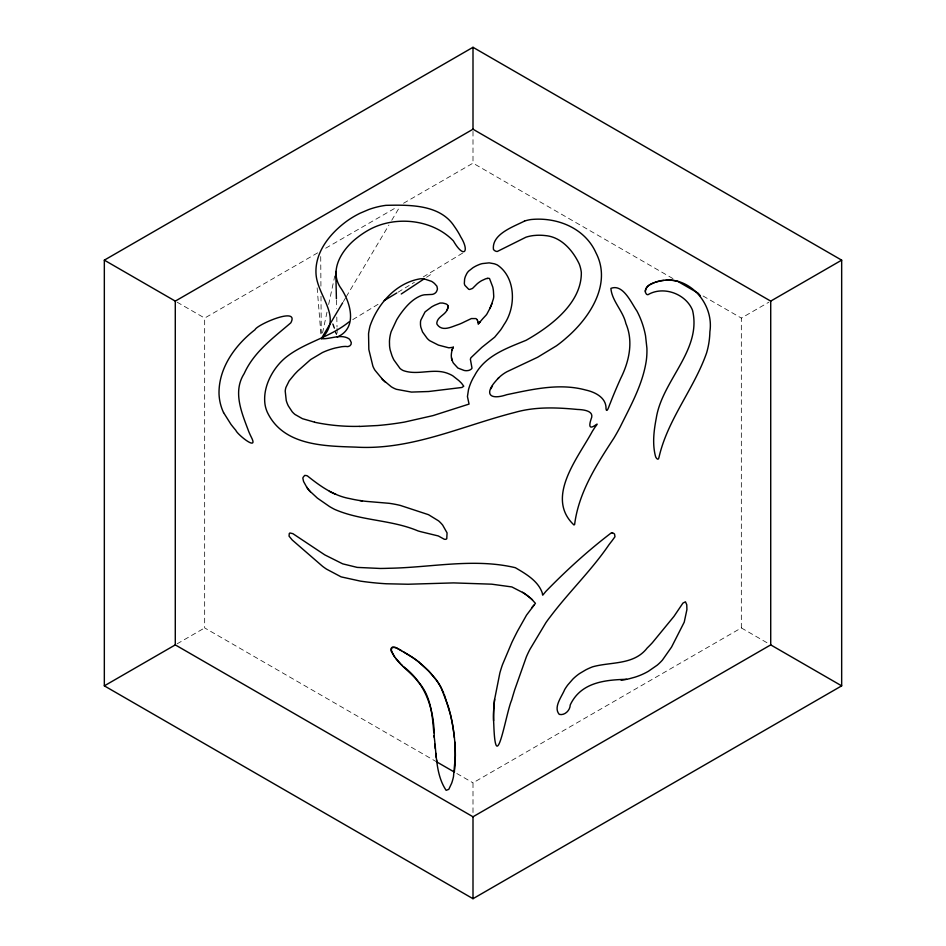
<?xml version="1.0" encoding="UTF-8"?>
<svg xmlns="http://www.w3.org/2000/svg" width="946" height="946" viewBox="0 0 946 946"><rect width="100%" height="100%" fill="white"/><g stroke="black" fill="none" stroke-linecap="round" stroke-linejoin="round"><path stroke-width="0.71" stroke-dasharray="4.73 3.55" d="M322.527 332.98L327.422 310.17M328.652 304.47L334.778 275.96M343.363 301.608L345.503 298.014M346.212 296.819L388.924 225.053M391.762 220.264L399.59 207.115M426.54 277.284L432.559 273.311M352.763 319.63L379.18 303.631M398.065 292.196L414.419 282.286M423.229 276.953L463.493 252.558M436.946 762.027L204.667 627.919L204.667 318.081L318.128 252.582M325.696 248.207L395.996 207.623M403.54 203.26L473 163.161L674.037 279.224M177.115 643.824L204.667 627.919M473 812.531L473 782.839L741.333 627.919L741.333 318.081L768.885 302.176M703.079 295.992L741.333 318.081M177.115 302.176L204.667 318.081M741.333 627.919L768.885 643.824M456.823 773.497L473 782.839M332.401 323.686L336.268 334.328M333.347 323.97L336.457 334.376M317.147 287.868L320.942 334.328M336.433 300.107L336.61 308.479M336.8 317.04L337.024 327.009M337.048 328.439L337.178 334.139M320.718 256.579L320.93 286.685M321.001 296.264L321.262 333.205M473 131.352L473 163.161"/><path stroke-width="1.42" d="M448.097 306.551L448.061 306.102A1.916 1.916 0 0 1 448.097 306.551L447.99 307.332A12.688 12.688 0 0 1 447.411 309.236C445.46 314.959 437.549 316.567 436.804 322.929A3.406 3.406 0 0 0 437.182 324.513C442.397 332.011 451.479 326.796 458.089 324.644A48.79 48.79 0 0 0 464.332 321.912L471.404 318.554L475.862 318.589A3.027 3.027 0 0 1 476.772 319.263L477.363 320.115M655.554 282.18C685.696 271.467 714.49 301.821 709.878 331.75A79.984 79.984 0 0 1 706.591 352.941C693.903 389.09 667.651 419.362 659.019 457.214C658.546 461.518 655.578 457.911 655.318 455.629C652.279 443.367 653.923 430.371 656.276 418.132C662.188 380.351 702.062 350.115 692.531 310.276C685.933 293.839 663.489 285.586 648.034 294.655A2.259 2.259 0 0 1 646.496 294.23C643.777 291.545 646.106 287.206 648.743 285.408M455.132 764.226L455.18 748.144A185.038 185.038 0 0 0 454.175 735.61L452.968 727.06A185.286 185.286 0 0 0 450.438 714.537L444.372 694.825M455.097 764.841L454.683 769.441M645.278 291.356C645.811 285.243 652.705 282.866 657.766 281.565A47.903 47.903 0 0 1 663.678 280.477M612.074 532.87A3.512 3.512 0 0 1 613.753 533.438A3.902 3.902 0 0 1 614.557 534.147L614.971 536.749L611.944 540.911A146.725 146.725 0 0 0 608.928 544.801C591.427 570.485 568.924 591.948 550.276 616.757A114.111 114.111 0 0 0 545.925 622.645L529.89 649.429A116.701 116.701 0 0 0 526.378 656.82L514.707 689.823A421.289 421.289 0 0 0 511.62 700.17C505.98 712.776 495.657 779.918 493.788 724.435A119.385 119.385 0 0 1 493.564 718.842A138.151 138.151 0 0 1 494.64 699.26L499.866 672.961A141.723 141.723 0 0 1 502.456 664.719L511.892 642.381A397.355 397.355 0 0 1 517.521 631.124L526.508 615.16L535.424 603.359L531.687 599.196A80.126 80.126 0 0 0 523.907 593.154L511.845 586.934L491.719 584.179L453.572 582.902L408.033 584.238L386.228 583.765A302.484 302.484 0 0 1 360.45 581.128L341.151 576.883L326.476 569.102A83.402 83.402 0 0 1 322.598 566.347L292.255 540.024L289.062 536.157L289.263 533.603A2.59 2.59 0 0 1 289.937 532.988L292.858 533.65L324.833 554.912L342.7 563.851L357.221 567.399L380.197 568.463A295.992 295.992 0 0 0 389.137 568.262C431.009 567.576 473.97 557.856 515.322 567.695C525.692 573.773 537.99 580.809 542.212 592.764A12.712 12.712 0 0 1 542.46 594.301L542.72 595.2L543.855 593.851A74.651 74.651 0 0 1 545.948 591.309C566.252 570.45 588.246 550.43 611.282 532.894A3.76 3.76 0 0 1 612.44 532.917M454.553 770.517L454.34 772.066L436.946 762.027L436.626 759.875M447.955 305.664L447.99 305.771A1.561 1.561 0 0 0 447.789 305.31L447.304 304.754A4.754 4.754 0 0 0 445.885 303.879L443.804 303.299A34.813 34.813 0 0 1 442.728 303.051L440.044 303.051L434.793 305.191A63.027 63.027 0 0 0 431.695 306.859L425.05 311.908L420.887 320.02A9.744 9.744 0 0 0 420.497 321.924L420.473 324.36A23.011 23.011 0 0 0 420.828 327.162L422.531 331.963L427.036 338.207A17.406 17.406 0 0 0 429.685 340.666L438.447 345.113L448.641 347.773A9.294 9.294 0 0 0 450.426 347.631L453.276 347.288A12.31 12.31 0 0 0 452.011 350.197L451.585 352.468A53.662 53.662 0 0 0 451.396 353.828L451.289 355.176A11.423 11.423 0 0 0 451.337 356.677L451.502 357.848A19.641 19.641 0 0 0 451.952 359.787L452.85 362.141A7.06 7.06 0 0 0 453.642 363.359L457.899 368.041L464.119 370.442A11.305 11.305 0 0 0 466.697 370.69L468.116 370.548A6.847 6.847 0 0 0 471.132 369.188L471.664 368.668A1.774 1.774 0 0 0 471.983 368.065L470.375 359.267L470.907 357.765L481.857 347.371L494.687 337.166L500.54 330.059A77.868 77.868 0 0 0 503.982 324.632C516.291 307.131 515.948 277.426 497.324 264.963A28.829 28.829 0 0 0 494.214 263.768L489.153 262.858L482.46 263.579A22.16 22.16 0 0 0 479.74 264.348L476.772 265.601A39.756 39.756 0 0 0 472.905 267.753L468.648 271.112A13.942 13.942 0 0 0 466.78 273.571L465.456 276.327A20.765 20.765 0 0 0 464.616 279.117L464.332 283.445A6.728 6.728 0 0 0 464.924 285.385L468.66 289.24A3.311 3.311 0 0 0 469.772 289.441L472.515 288.447L476.796 284.167A22.184 22.184 0 0 1 478.652 282.629L479.362 282.109A32.129 32.129 0 0 1 481.609 280.678L485.605 278.834A12.523 12.523 0 0 1 487.462 278.408M478.097 322.243A5.735 5.735 0 0 1 478.179 323.083L478.262 324.194L479.161 323.094A42.594 42.594 0 0 1 480.201 321.746L480.651 321.202A88.9 88.9 0 0 1 483.134 318.317L485.901 315.349A15.455 15.455 0 0 0 486.894 314.06L489.862 308.502A88.013 88.013 0 0 0 491.542 304.494L493.374 298.912A15.893 15.893 0 0 0 493.741 296.311L493.41 290.812A58.557 58.557 0 0 0 492.783 287.087L489.555 278.632A1.502 1.502 0 0 0 488.775 278.313L488.183 278.313A13.847 13.847 0 0 0 487.06 278.479M498.826 377.702A34.541 34.541 0 0 0 496.047 380.741C483.832 394.21 490.087 400.335 506.843 394.671C532.563 389.326 559.571 382.894 585.598 390C595.058 392.058 606.504 397.616 606.031 408.92C606.859 414.206 609.496 404.439 610.253 403.244C613.493 394.813 617.052 386.512 620.753 378.27C629.149 361.467 633.583 341.447 625.874 323.508C623.142 311.021 611.814 300.852 610.903 288.376C623.071 283.54 631.207 302.85 636.918 311.009A86.819 86.819 0 0 1 640.667 319.086A87.659 87.659 0 0 1 645.539 335.783L646.91 348.199A76.531 76.531 0 0 1 646.366 360.13C642.902 384.1 630.734 405.562 620.174 426.989A263.26 263.26 0 0 1 614.049 437.88C596.666 464.581 578.633 492.381 574.612 524.604L573.926 524.935C544.931 497.537 577.947 458.006 592.314 431.388A183.879 183.879 0 0 1 595.341 426.729C602.602 417.482 585.136 437.194 591.096 419.078C594.963 410.623 582.973 409.653 577.403 409.452C556.544 407.454 535.223 406.579 514.849 412.444C462.369 425.747 411.368 450.438 355.921 447.127C324.1 446.063 283.185 445.779 267.292 412.172A30.639 30.639 0 0 1 264.939 403.907C263.402 391.597 267.919 379.24 274.908 369.236A59.775 59.775 0 0 1 285.361 357.765C304.517 342.251 329.799 337.627 348.991 321.912M314.557 422.153L302.448 418.688L295.046 414.49A22.598 22.598 0 0 1 292.148 411.699L288.294 405.846A31.786 31.786 0 0 1 286.236 400.489L285.219 391.076A18.837 18.837 0 0 1 285.917 387.446L289.192 380.824L294.502 374.391A168.175 168.175 0 0 1 297.742 370.998L310.631 359.575L322.503 352.503A75.219 75.219 0 0 1 335.227 348.01L341.482 346.756A36.894 36.894 0 0 1 345.574 346.425C349.535 347.62 353.177 344.178 350.268 340.394A6.279 6.279 0 0 0 348.838 338.692C340.607 333.571 330.024 339.508 321.297 338.68L342.653 302.803M321.297 338.68C343.256 317.537 318.093 297.269 316.082 274.801C314.238 252.594 330.059 233.295 347.052 220.962A94.458 94.458 0 0 1 360.107 213.205L368.94 209.456A81.415 81.415 0 0 1 385.897 205.341C409.228 204.844 439.949 204.218 454.269 226.283A96.054 96.054 0 0 1 457.852 231.687L458.715 233.142A56.784 56.784 0 0 1 460.667 236.772C469.89 251.447 464.096 259.464 453.37 240.875C432.275 219.011 394.648 215.298 368.502 230.103A87.907 87.907 0 0 0 357.009 237.836C342.771 248.715 329.007 269.196 340.04 286.91C350.481 301.372 358.309 328.026 337.237 336.989M401.27 293.993L424.127 278.881L431.565 281.352A19.972 19.972 0 0 1 434.498 283.493L436.91 286.2L437.442 288.908A14.379 14.379 0 0 1 437.158 290.044L436.532 291.522A5.38 5.38 0 0 1 435.739 292.562L435.397 292.893A6.35 6.35 0 0 1 432.121 294.419L424.47 294.797A18.565 18.565 0 0 0 421.136 295.625C412.16 299.184 405.562 306.823 400.099 314.51A92.412 92.412 0 0 0 396.646 319.89L391.171 331.62A37.639 37.639 0 0 0 389.456 341.281L389.551 345.858A31.809 31.809 0 0 0 390.225 350.15L391.963 355.684A52.988 52.988 0 0 0 393.891 359.941L400.028 368.455A14.876 14.876 0 0 0 403.209 370.548C418.002 375.976 434.38 367.285 449.161 373.977A24.466 24.466 0 0 1 452.85 375.858L458.727 380.493A63.831 63.831 0 0 1 461.66 383.39L463.753 386.216L461.944 387.47L428.644 391.514L411.439 392.082L396.398 389.303A28.617 28.617 0 0 1 391.313 386.796L382.941 379.831L374.947 370.205A26.086 26.086 0 0 1 372.89 366.173L368.834 349.523L368.55 333.761A63.11 63.11 0 0 1 370.063 325.932C377.821 303.666 396.173 282.736 420.379 278.798A22.87 22.87 0 0 1 424.127 278.916M384.218 300.58L396.8 292.953M649.382 284.947L654.514 282.523M104.332 260.15L473 47.3L841.668 260.15L841.668 685.85L473 898.7L104.332 685.85L104.332 260.15L175.282 301.112L473 129.224L770.718 301.112L770.718 644.888L473 816.776L175.282 644.888L175.282 301.112M104.332 685.85L175.282 644.888M770.718 301.112L841.668 260.15M524.545 221.057C513.442 226.78 491.695 234.017 493.434 249.377A5.037 5.037 0 0 0 494.947 250.808L495.858 251.234A3.701 3.701 0 0 0 497.383 251.435L525.964 237.198A39.626 39.626 0 0 1 533.851 235.519L536.713 235.294A52.302 52.302 0 0 1 545.44 235.601C561.274 236.949 572.933 250.572 579.271 264.052A35.901 35.901 0 0 1 581.329 272.401C581.778 303.193 550.406 326.536 526.094 340.3C506.583 348.305 484.778 355.755 474.466 375.822A40.24 40.24 0 0 0 472.716 378.826L471.569 381.143A53.106 53.106 0 0 0 468.483 389.74L467.442 396.563L469.05 404.084L432.996 415.613L404.498 422.082A316.413 316.413 0 0 1 377.596 425.523L359.22 426.457M626.571 679.311C604.66 679.89 580.726 682.444 570.213 704.995C570.202 710.316 564.632 715.779 559.252 714.372C553.114 707.312 561.735 696.764 564.667 689.587A52.669 52.669 0 0 1 567.766 684.975L572.886 679.086A49.381 49.381 0 0 1 579.567 673.552L585.811 669.851A66.267 66.267 0 0 1 592.645 666.812C611.104 661.621 633.879 665.31 647.23 647.963A119.444 119.444 0 0 0 652.362 642.712L673.966 616.39L682.929 603.099L685.46 601.81L686.761 604.754L686.914 609.591L684.23 622.161L671.565 647.064L662.401 660.119A51.64 51.64 0 0 1 657.174 665.192L648.341 671.317A67.58 67.58 0 0 1 635.062 677.147L629.386 678.708A82.716 82.716 0 0 1 621.132 680.209M666.079 280.252L667.261 280.193A34.387 34.387 0 0 1 677.856 281.423L697.982 293.047A32.519 32.519 0 0 1 700.324 295.862M359.906 500.552A130.666 130.666 0 0 0 367.545 501.486L389.125 503.307A109.677 109.677 0 0 1 400.347 505.436L428.491 514.683L438.613 520.891A37.663 37.663 0 0 1 442.669 525.101L447.056 532.87L446.772 538.688A1.537 1.537 0 0 1 446.074 539.196L445.259 539.338A3.394 3.394 0 0 1 444.123 539.161L438.329 535.956L421.266 531.818A74.959 74.959 0 0 1 418.026 530.919C391.23 519.579 361.053 520.974 334.553 509.338A92.874 92.874 0 0 1 329.456 506.5L317.407 498.14L309.46 490.761A37.154 37.154 0 0 1 306.634 487.001L303.583 481.526L302.874 478.369A3.441 3.441 0 0 1 303.11 477.34L304.718 475.389L306.835 475.649A7.142 7.142 0 0 1 307.71 476.145C320.209 486.126 333.678 495.751 349.795 498.613A133.812 133.812 0 0 0 362.46 500.919M770.718 644.888L841.668 685.85M406.212 653.532L396.693 647.927L392.921 647.111A2.531 2.531 0 0 0 391.88 647.584L391.053 650.883L394.506 656.76M406.946 653.958L412.491 657.423A86.323 86.323 0 0 1 418.061 661.455L428.727 671.092L435.668 679.133A63.311 63.311 0 0 1 441.155 687.777L448.392 706.721M403.457 651.877L409.216 655.33A92.542 92.542 0 0 1 419.102 662.247M401.542 650.694L395.05 647.277L391.88 647.584A2.897 2.897 0 0 0 391.408 648.069L391.266 648.258A2.377 2.377 0 0 0 390.97 648.921C394.849 662.768 409.736 670.454 418.085 681.699C430.903 695.44 432.346 714.975 433.8 732.736M403.268 666.492C425.759 683.083 434.498 710.257 434.202 737.301M401.069 664.234L402.145 665.345M400.052 663.158L395.818 658.392M223.575 412.598L230.978 424.364A143.91 143.91 0 0 0 235.861 430.371C237.056 434.19 259.192 452.365 251.293 437.123A75.574 75.574 0 0 1 248.727 431.494C241.963 413.307 232.385 391.94 244.186 373.599C253.942 351.794 273.382 337.852 290.824 322.823C299.977 305.818 256.673 324.774 255.03 329.716C235.199 344.983 218.349 368.16 219.034 394.175A48.412 48.412 0 0 0 223.552 412.61M443.769 693.335L441.143 687.777A62.755 62.755 0 0 0 436.544 680.316L430.832 673.339A108.081 108.081 0 0 0 419.078 662.271M436.331 757.699L435.775 753.253M435.29 748.735L434.829 744.171M434.06 735.704C436.614 753.867 435.586 774.703 446.145 790.336L448.794 789.342L451.739 783.028A61.265 61.265 0 0 0 453.477 776.713L455.369 755.925A179.539 179.539 0 0 0 454.778 741.96M335.806 271.431L336.398 298.747M473 47.3L473 129.224M473 816.776L473 898.7M447.978 307.332A12.523 12.523 0 0 1 447.162 309.827M477.352 320.126A7.142 7.142 0 0 1 478.144 322.527M478.913 323.426A46.354 46.354 0 0 1 480.201 321.746M491.932 303.477A86.997 86.997 0 0 1 489.862 308.502M522.57 592.267A79.133 79.133 0 0 1 532.515 599.941M359.22 426.35A195.16 195.16 0 0 1 314.545 422.235M524.545 221.057A38.278 38.278 0 0 1 531.144 219.519C556.946 216.941 584.971 227.986 596.015 252.949C612.003 283.824 589.866 317.537 566.63 337.627A121.999 121.999 0 0 1 556.437 345.822L537.553 357.292L506.914 371.743A36.397 36.397 0 0 0 497.844 378.696M448.369 706.733A179.539 179.539 0 0 1 454.387 737.738M490.856 388.853A64.813 64.813 0 0 1 492.464 385.968M385.613 382.385A87.41 87.41 0 0 1 381.628 378.495M451.987 350.186A13.41 13.41 0 0 1 453.382 347.123M452.153 360.426A19.476 19.476 0 0 1 451.502 357.848M310.347 491.754A37.308 37.308 0 0 1 306.634 487.013M335.901 494.356A65.83 65.83 0 0 1 329.362 491.293M531.605 607.888A50.848 50.848 0 0 1 534.029 605.05M493.587 720.734A136.874 136.874 0 0 1 494.652 699.271"/></g></svg>
